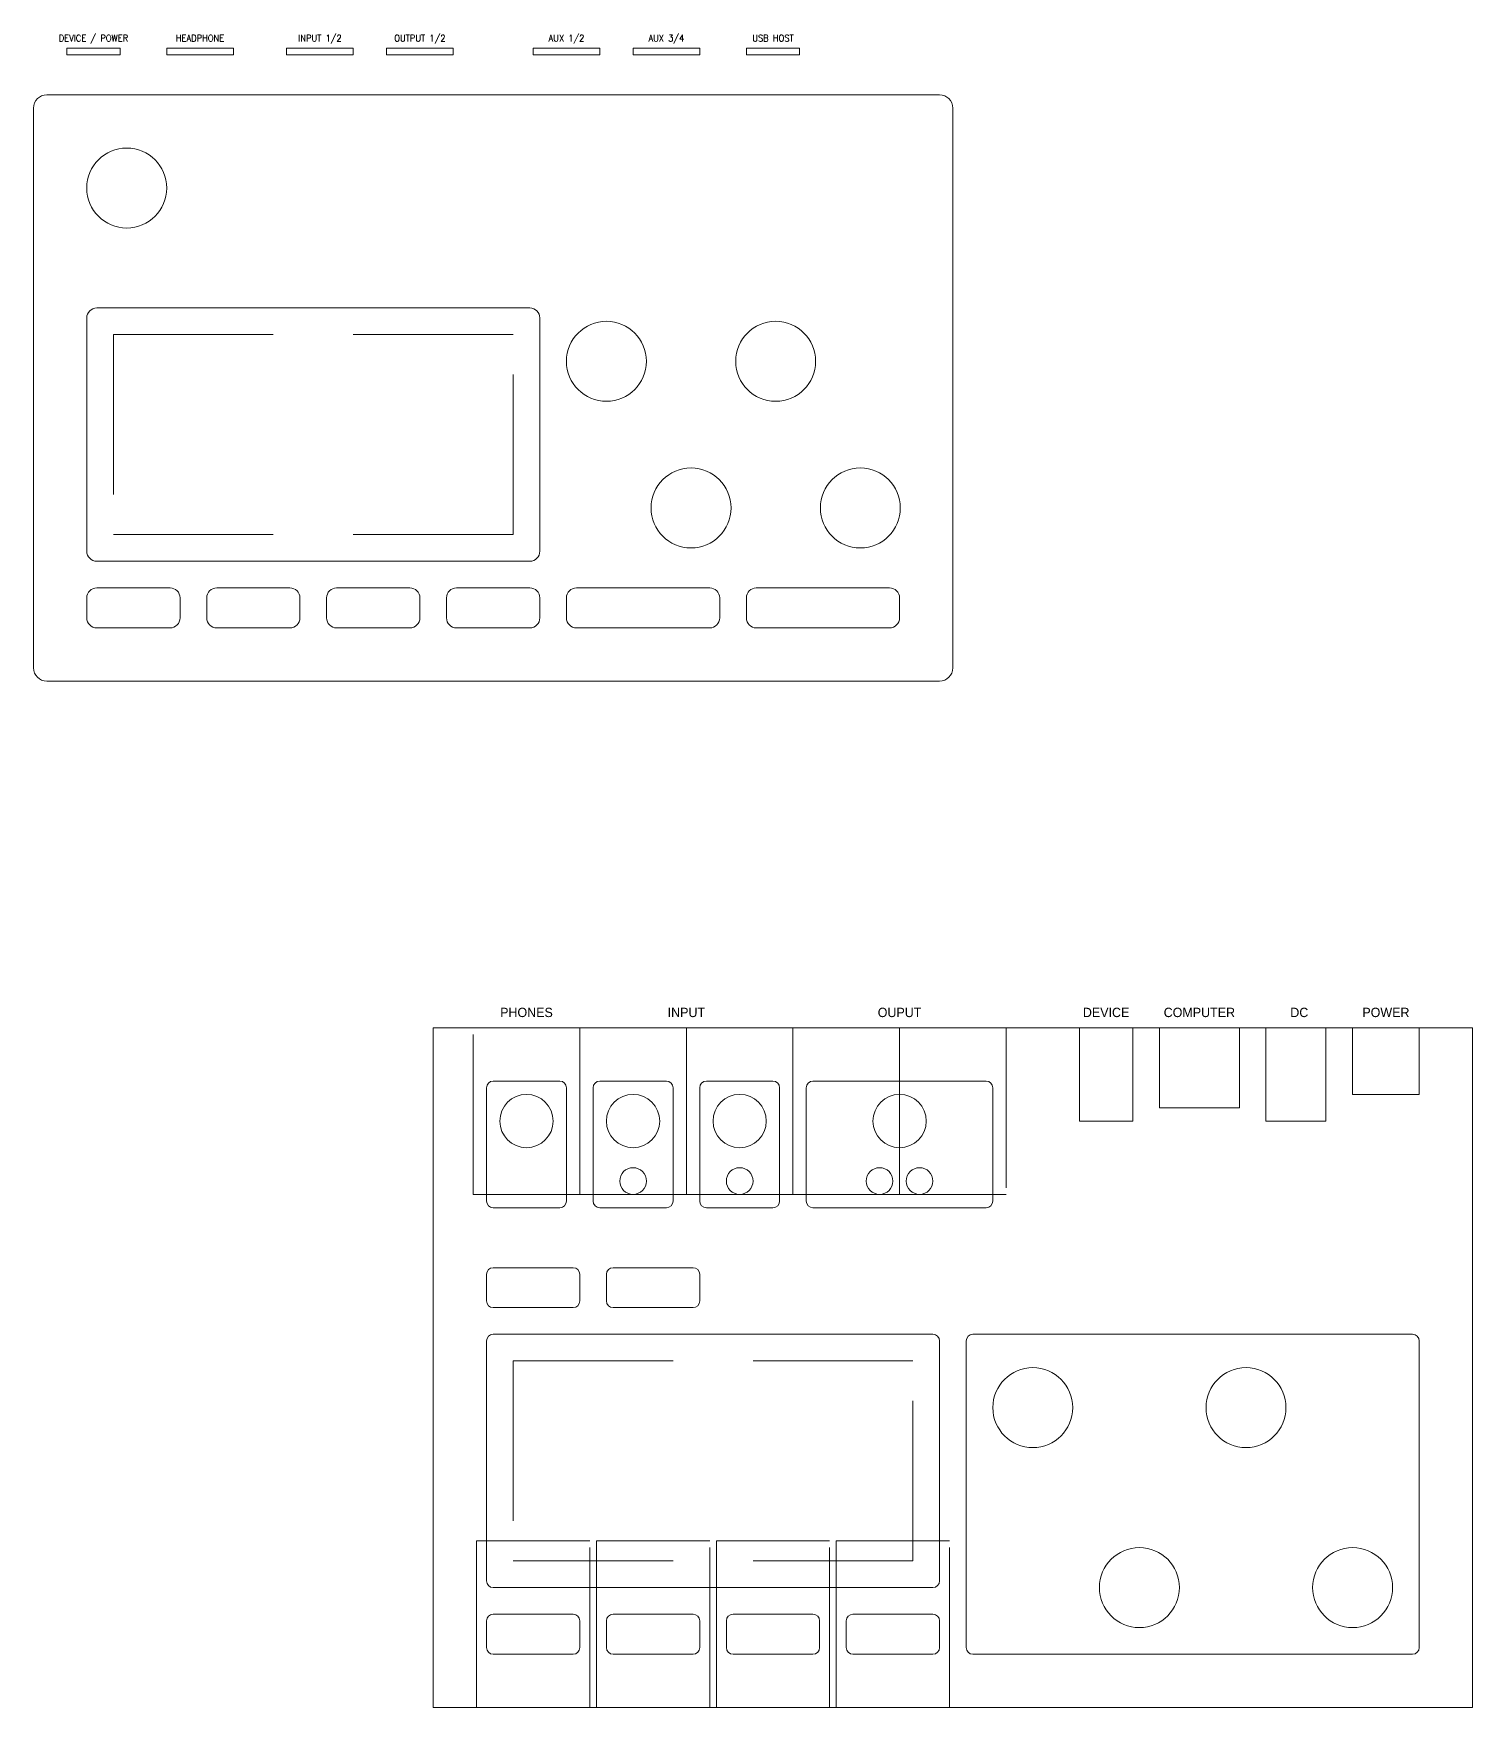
# Model space of a CAD drawing. Header units: millimetres. Extents: x -60 to 536, y -102 to 152.
# Drawn here: x -60 to 156, y -102 to 149.2 of the extents above; entities that cross this region are included whole.
import ezdxf

# ---------------------------------------------------------------- set-up
doc = ezdxf.new("R2010")
doc.units = ezdxf.units.MM
doc.linetypes.add('DASHEDX2', pattern=[36, 24, -12])
doc.layers.get('0').update_dxf_attribs({"color": 178, "lineweight": 5, "true_color": 0x000000})
doc.layers.add('internal', color=8, linetype='DASHEDX2', lineweight=5, true_color=0x808080)
doc.layers.add('outlines', color=253, linetype='Continuous', lineweight=5, true_color=0xa0a0a4)
doc.styles.add('textstyle0', font='standard')
doc.styles.add('textstyle1', font='standard')
doc.styles.add('textstyle10', font='')
doc.styles.add('textstyle11', font='')
doc.styles.add('textstyle12', font='')
doc.styles.add('textstyle13', font='')
doc.styles.add('textstyle2', font='standard')
doc.styles.add('textstyle3', font='standard')
doc.styles.add('textstyle4', font='standard')
doc.styles.add('textstyle5', font='standard')
doc.styles.add('textstyle6', font='standard')
doc.styles.add('textstyle7', font='')
doc.styles.add('textstyle8', font='')
doc.styles.add('textstyle9', font='')
doc.styles.get('textstyle10').set_extended_font_data('Arial')
doc.styles.get('textstyle11').set_extended_font_data('Arial')
doc.styles.get('textstyle12').set_extended_font_data('Arial')
doc.styles.get('textstyle13').set_extended_font_data('Arial')
doc.styles.get('textstyle7').set_extended_font_data('Arial')
doc.styles.get('textstyle8').set_extended_font_data('Arial')
doc.styles.get('textstyle9').set_extended_font_data('Arial')

msp = doc.modelspace()

# ---------------------------------------------------------------- linework, layer by layer
for p, q in [((-55, 146), (-55, 147)), ((-55, 147), (-47, 147)), ((-47, 146), (-55, 146)), ((-47, 147), (-47, 146)), ((-40, 147), (-30, 147)), ((-40, 146), (-40, 147)), ((-30, 146), (-40, 146)), ((-30, 147), (-30, 146)), ((-22, 147), (-12, 147)), ((-22, 146), (-22, 147)), ((-12, 146), (-22, 146)), ((-12, 147), (-12, 146)), ((3, 147), (-7, 147)), ((-7, 147), (-7, 146)), ((-7, 146), (3, 146)), ((3, 146), (3, 147)), ((15, 146), (15, 147)), ((15, 147), (25, 147)), ((25, 146), (15, 146)), ((25, 147), (25, 146)), ((40, 147), (30, 147)), ((30, 147), (30, 146)), ((30, 146), (40, 146)), ((40, 146), (40, 147)), ((47, 147), (47, 146)), ((55, 147), (47, 147)), ((47, 146), (55, 146)), ((55, 146), (55, 147)), ((76, 140), (-58, 140)), ((-60, 138), (-60, 54)), ((78, 54), (78, 138)), ((-52, 106.5), (-52, 71.5)), ((14.5, 108), (-50.5, 108)), ((16, 106.5), (16, 71.5)), ((16, 89), (16, 89)), ((-50.5, 70), (14.5, 70)), ((-50.5, 66), (-39.5, 66)), ((-21.5, 66), (-32.5, 66)), ((-14.5, 66), (-3.5, 66)), ((14.5, 66), (3.5, 66)), ((21.5, 66), (41.5, 66)), ((68.5, 66), (48.5, 66)), ((-52, 61.5), (-52, 64.5)), ((-38, 64.5), (-38, 61.5)), ((-34, 64.5), (-34, 61.5)), ((-20, 61.5), (-20, 64.5)), ((-16, 64.5), (-16, 61.5)), ((-2, 64.5), (-2, 61.5)), ((2, 64.5), (2, 61.5)), ((16, 61.5), (16, 64.5)), ((20, 64.5), (20, 61.5)), ((43, 64.5), (43, 61.5)), ((47, 64.5), (47, 61.5)), ((70, 61.5), (70, 64.5)), ((-39.5, 60), (-50.5, 60)), ((-32.5, 60), (-21.5, 60)), ((-3.5, 60), (-14.5, 60)), ((3.5, 60), (14.5, 60)), ((41.5, 60), (21.5, 60)), ((48.5, 60), (68.5, 60)), ((-58, 52), (76, 52)), ((0, -102), (0, 0)), ((0, 0), (156, 0)), ((108, 0), (122, 0)), ((156, -102), (156, 0)), ((8, -37), (8, -41)), ((21, -36), (9, -36)), ((22, -41), (22, -37)), ((26, -37), (26, -41)), ((39, -36), (27, -36)), ((40, -41), (40, -37)), ((9, -42), (21, -42)), ((27, -42), (39, -42)), ((8, -47), (8, -83)), ((75, -46), (9, -46)), ((76, -47), (76, -83)), ((76, -65), (76, -65)), ((9, -84), (75, -84)), ((8, -89), (8, -93)), ((21, -88), (9, -88)), ((22, -93), (22, -89)), ((26, -89), (26, -93)), ((39, -88), (27, -88)), ((40, -93), (40, -89)), ((44, -89), (44, -93)), ((57, -88), (45, -88)), ((58, -93), (58, -89)), ((62, -89), (62, -93)), ((75, -88), (63, -88)), ((76, -93), (76, -89)), ((9, -94), (21, -94)), ((27, -94), (39, -94)), ((45, -94), (57, -94)), ((63, -94), (75, -94)), ((0, -102), (156, -102))]:
    msp.add_line(p, q)
for centre, radius in [((-46, 126), 6), ((26, 100), 6), ((51.4, 100), 6), ((38.7, 78), 6), ((64.11, 78), 6), ((14, -14), 4), ((30, -14), 4), ((46, -14), 4), ((70, -14), 4), ((30, -23), 2), ((46, -23), 2), ((67, -23), 2), ((73, -23), 2), ((90, -57), 6), ((122, -57), 6), ((106, -84), 6), ((138, -84), 6)]:
    msp.add_circle(centre, radius)
for centre, radius, start, end in [((-58, 138), 2, 90, 180), ((76, 138), 2, 0, 90), ((-50.5, 106.5), 1.5, 90, 180), ((14.5, 106.5), 1.5, 0, 90), ((-50.5, 71.5), 1.5, 180, 270), ((14.5, 71.5), 1.5, 270, 0), ((-50.5, 64.5), 1.5, 90, 180), ((-39.5, 64.5), 1.5, 0, 90), ((-32.5, 64.5), 1.5, 90, 180), ((-21.5, 64.5), 1.5, 0, 90), ((-14.5, 64.5), 1.5, 90, 180), ((-3.5, 64.5), 1.5, 0, 90), ((3.5, 64.5), 1.5, 90, 180), ((14.5, 64.5), 1.5, 0, 90), ((21.5, 64.5), 1.5, 90, 180), ((41.5, 64.5), 1.5, 0, 90), ((48.5, 64.5), 1.5, 90, 180), ((68.5, 64.5), 1.5, 0, 90), ((-50.5, 61.5), 1.5, 180, 270), ((-39.5, 61.5), 1.5, 270, 0), ((-32.5, 61.5), 1.5, 180, 270), ((-21.5, 61.5), 1.5, 270, 0), ((-14.5, 61.5), 1.5, 180, 270), ((-3.5, 61.5), 1.5, 270, 0), ((3.5, 61.5), 1.5, 180, 270), ((14.5, 61.5), 1.5, 270, 0), ((21.5, 61.5), 1.5, 180, 270), ((41.5, 61.5), 1.5, 270, 0), ((48.5, 61.5), 1.5, 180, 270), ((68.5, 61.5), 1.5, 270, 0), ((-58, 54), 2, 180, 270), ((76, 54), 2, 270, 0), ((9, -37), 1, 90, 180), ((21, -37), 1, 0, 90), ((27, -37), 1, 90, 180), ((39, -37), 1, 0, 90), ((9, -41), 1, 180, 270), ((21, -41), 1, 270, 0), ((27, -41), 1, 180, 270), ((39, -41), 1, 270, 0), ((9, -47), 1, 90, 180), ((75, -47), 1, 0, 90), ((9, -83), 1, 180, 270), ((75, -83), 1, 270, 0), ((9, -89), 1, 90, 180), ((21, -89), 1, 0, 90), ((27, -89), 1, 90, 180), ((39, -89), 1, 0, 90), ((45, -89), 1, 90, 180), ((57, -89), 1, 0, 90), ((63, -89), 1, 90, 180), ((75, -89), 1, 0, 90), ((9, -93), 1, 180, 270), ((21, -93), 1, 270, 0), ((27, -93), 1, 180, 270), ((39, -93), 1, 270, 0), ((45, -93), 1, 180, 270), ((57, -93), 1, 270, 0), ((63, -93), 1, 180, 270), ((75, -93), 1, 270, 0)]:
    msp.add_arc(centre, radius, start, end)
at = {"layer": 'internal'}
for p, q in [((12, 104), (-48, 104)), ((-48, 104), (-48, 74)), ((12, 74), (12, 104)), ((-48, 74), (12, 74)), ((6, -25), (6, 0)), ((6, 0), (22, 0)), ((22, -25), (22, 0)), ((22, 0), (38, 0)), ((22, 0), (22, -25)), ((38, -25), (38, 0)), ((38, 0), (54, 0)), ((38, 0), (38, -25)), ((54, -25), (54, 0)), ((54, 0), (70, 0)), ((54, 0), (54, -25)), ((70, -25), (70, 0)), ((70, 0), (86, 0)), ((70, 0), (70, -25)), ((86, 0), (86, -25)), ((97, -14), (97, 0)), ((97, 0), (105, 0)), ((105, 0), (105, -14)), ((109, -12), (109, 0)), ((109, 0), (121, 0)), ((121, 0), (121, -12)), ((125, -14), (125, 0)), ((125, 0), (134, 0)), ((134, 0), (134, -14)), ((138, -10), (138, 0)), ((138, 0), (148, 0)), ((148, 0), (148, -10)), ((148, -10), (138, -10)), ((121, -12), (109, -12)), ((105, -14), (97, -14)), ((134, -14), (125, -14)), ((22, -25), (6, -25)), ((38, -25), (22, -25)), ((54, -25), (38, -25)), ((70, -25), (54, -25)), ((86, -25), (70, -25)), ((12, -50), (12, -80)), ((72, -50), (12, -50)), ((72, -80), (72, -50)), ((6.5, -102), (6.5, -77)), ((6.5, -77), (6.5, -102)), ((23.5, -77), (6.5, -77)), ((23.5, -102), (23.5, -77)), ((24.5, -102), (24.5, -77)), ((24.5, -77), (24.5, -102)), ((41.5, -77), (24.5, -77)), ((41.5, -102), (41.5, -77)), ((42.5, -102), (42.5, -77)), ((42.5, -77), (42.5, -102)), ((59.5, -77), (42.5, -77)), ((59.5, -102), (59.5, -77)), ((60.5, -102), (60.5, -77)), ((60.5, -77), (60.5, -102)), ((77.5, -77), (60.5, -77)), ((77.5, -102), (77.5, -77)), ((12, -80), (72, -80)), ((6.5, -102), (23.5, -102)), ((24.5, -102), (41.5, -102)), ((42.5, -102), (59.5, -102)), ((60.5, -102), (77.5, -102))]:
    msp.add_line(p, q, dxfattribs=at)
at = {"layer": 'outlines'}
for p, q in [((8, -26), (8, -9)), ((9, -8), (19, -8)), ((20, -9), (20, -26)), ((24, -26), (24, -9)), ((25, -8), (35, -8)), ((36, -9), (36, -26)), ((40, -26), (40, -9)), ((41, -8), (51, -8)), ((52, -9), (52, -26)), ((56, -26), (56, -9)), ((57, -8), (83, -8)), ((84, -9), (84, -26)), ((19, -27), (9, -27)), ((35, -27), (25, -27)), ((51, -27), (41, -27)), ((83, -27), (57, -27)), ((80, -47), (80, -93)), ((147, -46), (81, -46)), ((148, -93), (148, -47)), ((81, -94), (147, -94))]:
    msp.add_line(p, q, dxfattribs=at)
for centre, start, end in [((9, -9), 90, 180), ((19, -9), 0, 90), ((25, -9), 90, 180), ((35, -9), 0, 90), ((41, -9), 90, 180), ((51, -9), 0, 90), ((57, -9), 90, 180), ((83, -9), 0, 90), ((9, -26), 180, 270), ((19, -26), 270, 0), ((25, -26), 180, 270), ((35, -26), 270, 0), ((41, -26), 180, 270), ((51, -26), 270, 0), ((57, -26), 180, 270), ((83, -26), 270, 0), ((81, -47), 90, 180), ((147, -47), 0, 90), ((81, -93), 180, 270), ((147, -93), 270, 0)]:
    msp.add_arc(centre, 1, start, end, dxfattribs=at)

# ---------------------------------------------------------------- texts
at = {"char_height": 1, "width": 100, "attachment_point": 2}
for s, insert, style in [('DEVICE\\~/\\~POWER', (-51, 149), 'textstyle0'), ('HEADPHONE', (-35, 149), 'textstyle1'), ('INPUT\\~1/2', (-17, 149), 'textstyle2'), ('OUTPUT\\~1/2', (-2, 149), 'textstyle3'), ('AUX\\~1/2', (20, 149), 'textstyle4'), ('AUX\\~3/4', (35, 149), 'textstyle5'), ('USB\\~HOST', (51, 149), 'textstyle6')]:
    msp.add_mtext(s, dxfattribs=dict(at, insert=insert, style=style))
at = {"char_height": 1.4, "attachment_point": 2}
for s, insert, style in [('\\fAndale Mono|b0|i0|c0|p0;PHONES', (14, 3), 'textstyle7'), ('\\fAndale Mono|b0|i0|c0|p0;INPUT', (38, 3), 'textstyle8'), ('\\fAndale Mono|b0|i0|c0|p0;OUPUT', (70, 3), 'textstyle9'), ('\\fAndale Mono|b0|i0|c0|p0;DEVICE', (101, 3), 'textstyle13'), ('\\fAndale Mono|b0|i0|c0|p0;COMPUTER', (115, 3), 'textstyle12'), ('\\fAndale Mono|b0|i0|c0|p0;DC', (130, 3), 'textstyle11'), ('\\fAndale Mono|b0|i0|c0|p0;POWER', (143, 3), 'textstyle10')]:
    msp.add_mtext(s, dxfattribs=dict(at, insert=insert, style=style))

doc.saveas('drawing.dxf')
